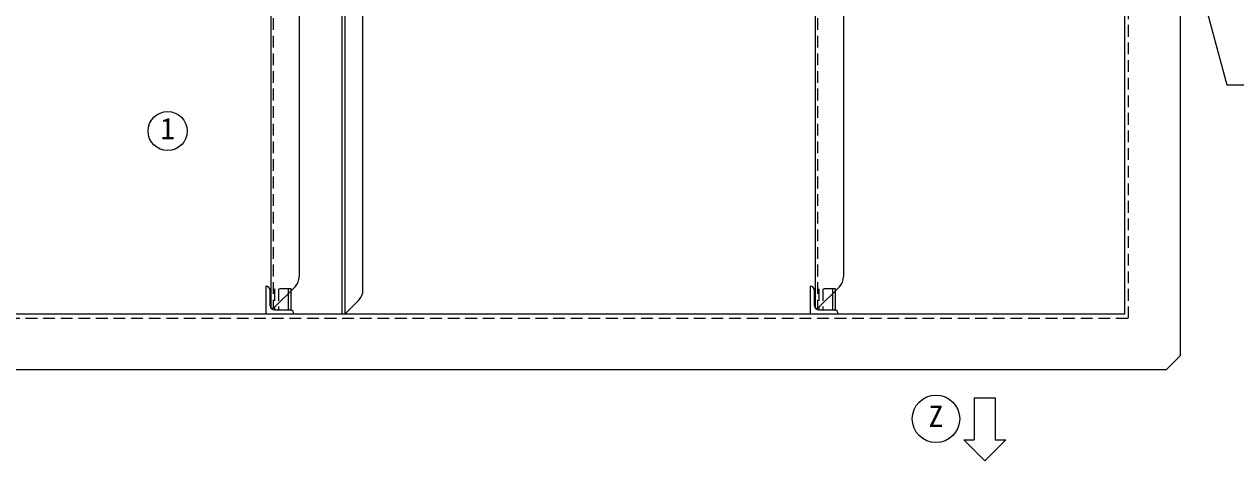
# Model space of a CAD drawing. Units: millimetres at full size, sheet at 1:7; details may follow other scales. Extents: x -1487 to 1348, y -983 to 984.
# Drawn here: x -493 to 375, y 54 to 366 of the extents above; entities that cross this region are included whole.
import ezdxf
from ezdxf.enums import TextEntityAlignment as Align

# ---------------------------------------------------------------- set-up
doc = ezdxf.new("R2010")
doc.units = ezdxf.units.MM
doc.header["$LTSCALE"] = 7
doc.linetypes.add('DASHED1', pattern=[1.8, 1.2, -0.6])
doc.layers.add('0-A', color=4, linetype='Continuous', lineweight=9)
doc.styles.add('ＭＳ ゴシック', font='')
doc.styles.get('ＭＳ ゴシック').set_extended_font_data('MS Gothic')

msp = doc.modelspace()

# ---------------------------------------------------------------- linework, layer by layer
at = {"layer": '0-A', "color": 5, "lineweight": 25}
for p, q in [((-316.107, 162.529), (-316.107, 458.513)), ((-296.107, 458.513), (-296.107, 185.171)), ((73.893, 162.529), (73.893, 458.513)), ((93.893, 458.513), (93.893, 185.171)), ((295.143, 458.513), (295.143, 158.513)), ((335.143, 458.513), (335.143, 128.513)), ((-314.607, 162.529), (-299.036, 178.1)), ((75.393, 162.529), (90.964, 178.1)), ((295.143, 158.513), (-904.857, 158.513)), ((-314.607, 162.529), (-316.107, 162.529)), ((75.393, 162.529), (73.893, 162.529)), ((335.143, 128.513), (325.143, 118.513)), ((325.143, 118.513), (-934.857, 118.513))]:
    msp.add_line(p, q, dxfattribs=at)
at = {"layer": '0-A', "color": 7, "linetype": 'DASHED1', "lineweight": 18}
for p, q in [((-314.607, 458.513), (-314.607, 162.529)), ((75.393, 458.513), (75.393, 162.529)), ((298.143, 155.513), (298.143, 458.513)), ((-907.857, 155.513), (298.143, 155.513))]:
    msp.add_line(p, q, dxfattribs=at)
at = {"layer": '0-A', "color": 7, "lineweight": 18}
for p, q in [((-265.357, 158.513), (-265.357, 458.513)), ((-263.357, 458.513), (-263.357, 158.513)), ((-319.857, 178.513), (-319.857, 158.513)), ((-316.857, 164.513), (-316.857, 175.513)), ((-301.702, 161.513), (-301.702, 175.434)), ((70.143, 178.513), (70.143, 158.513)), ((73.143, 164.513), (73.143, 175.513)), ((88.298, 161.513), (88.298, 175.434)), ((-303.859, 173.277), (-303.859, 161.513)), ((86.141, 173.277), (86.141, 161.513)), ((-313.857, 163.279), (-313.857, 161.513)), ((-313.857, 161.513), (-301.702, 161.513)), ((76.143, 163.279), (76.143, 161.513)), ((76.143, 161.513), (88.298, 161.513))]:
    msp.add_line(p, q, dxfattribs=at)
at = {"layer": '0-A'}
for p, q in [((-250.357, 175.655), (-250.357, 458.513)), ((-263.357, 158.513), (-253.286, 168.584)), ((187.643, 98.513), (187.643, 68.513)), ((187.643, 98.513), (202.643, 98.513)), ((202.643, 98.513), (202.643, 68.513)), ((180.143, 68.513), (187.643, 68.513)), ((195.143, 53.513), (180.143, 68.513)), ((195.143, 53.513), (210.143, 68.513)), ((202.643, 68.513), (210.143, 68.513))]:
    msp.add_line(p, q, dxfattribs=at)
at = {"layer": '0-A', "linetype": 'DASHED1'}
for p, q in [((-310.857, 176.513), (-310.857, 161.513)), ((-303.859, 176.513), (-303.859, 173.277)), ((79.143, 176.513), (79.143, 161.513)), ((86.141, 176.513), (86.141, 173.277))]:
    msp.add_line(p, q, dxfattribs=at)
at = {"layer": '0-A', "color": 7, "lineweight": 18}
msp.add_lwpolyline([(347.8, 399.656), (368.456, 322.566), (388.256, 322.566)], dxfattribs=at)
at = {"layer": '0-A', "linetype": 'DASHED1'}
for points in [[(-301.702, 175.434), (-301.702, 176.513), (-313.857, 176.513), (-313.857, 163.279)], [(88.298, 175.434), (88.298, 176.513), (76.143, 176.513), (76.143, 163.279)]]:
    msp.add_lwpolyline(points, dxfattribs=at)
at = {"layer": '0-A', "color": 7, "lineweight": 18}
for centre, radius in [((-390.315, 289.53), 14), ((160.143, 83.513), 17)]:
    msp.add_circle(centre, radius, dxfattribs=at)
at = {"layer": '0-A', "color": 5, "lineweight": 25}
for centre in [(-306.107, 185.171), (83.893, 185.171)]:
    msp.add_arc(centre, 10, 315, 360, dxfattribs=at)
at = {"layer": '0-A', "color": 7, "lineweight": 18}
for centre, start, end in [((-319.857, 175.513), 0, 90), ((70.143, 175.513), 0, 90), ((-313.857, 164.513), 180, 270), ((-302.857, 158.513), 0, 90), ((76.143, 164.513), 180, 270), ((87.143, 158.513), 0, 90)]:
    msp.add_arc(centre, 3, start, end, dxfattribs=at)
at = {"layer": '0-A'}
msp.add_arc((-260.357, 175.655), 10, 315, 360, dxfattribs=at)

# ---------------------------------------------------------------- texts
at = {"layer": '0-A', "color": 7, "style": 'ＭＳ ゴシック'}
for s, p in [('1', (-395.565, 279.03)), ('Z', (154.893, 73.013))]:
    msp.add_text(s, height=15.4, dxfattribs=at).set_placement(p, align=Align.BOTTOM_LEFT)

doc.saveas('drawing.dxf')
